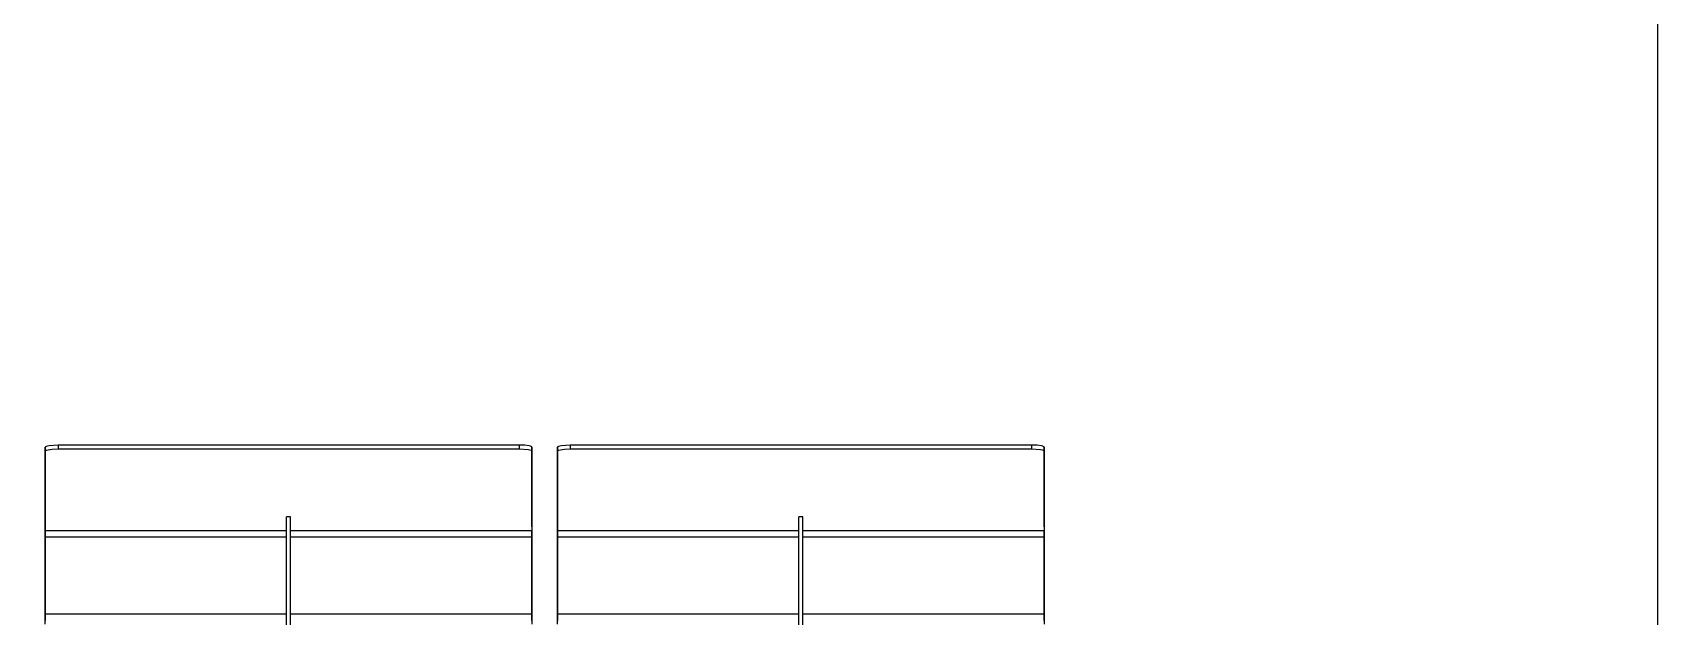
# Model space of a CAD drawing. Header units: millimetres. Extents: x 10366 to 23682, y 24552 to 29690.
# Drawn here: x 17643 to 18912, y 27924 to 28380 of the extents above; entities that cross this region are included whole.
import ezdxf

# ---------------------------------------------------------------- set-up
doc = ezdxf.new("R2010")
doc.units = ezdxf.units.MM
doc.header["$LTSCALE"] = 3
doc.layers.add('DomyÅ›lny', color=7, linetype='Continuous')

msp = doc.modelspace()

# ---------------------------------------------------------------- linework, layer by layer
msp.add_lwpolyline([(15282.8, 24555.1), (15282.8, 29687.3), (18911.6, 29687.3), (18911.6, 24555.1)], close=True)
at = {"layer": 'DomyÅ›lny'}
for p, q in [((17652.7, 27994.3), (17652.7, 28056.4)), ((17652.7, 28056.4), (17652.7, 28053.4)), ((18022.7, 28058.1), (17662.7, 28058.1)), ((17662.7, 28058.1), (17662.7, 28055.1)), ((18022.7, 28058.1), (18022.7, 28055.1)), ((18032.7, 27994.3), (18032.7, 28056.4)), ((18032.7, 28056.4), (18032.7, 28053.4)), ((18052.7, 27994.3), (18052.7, 28056.4)), ((18052.7, 28056.4), (18052.7, 28053.4)), ((18422.7, 28058.1), (18062.7, 28058.1)), ((18062.7, 28058.1), (18062.7, 28055.1)), ((18422.7, 28058.1), (18422.7, 28055.1)), ((18432.7, 27994.3), (18432.7, 28056.4)), ((18432.7, 28056.4), (18432.7, 28053.4)), ((17652.7, 28053.4), (17652.7, 27991.4)), ((17662.7, 28055.1), (18022.7, 28055.1)), ((18032.7, 28053.4), (18032.7, 27991.4)), ((18052.7, 28053.4), (18052.7, 27991.4)), ((18062.7, 28055.1), (18422.7, 28055.1)), ((18432.7, 28053.4), (18432.7, 27991.4)), ((17844.2, 28002), (17841.2, 28002)), ((17841.2, 27911.6), (17841.2, 28002)), ((17841.2, 27992.6), (17841.2, 28002)), ((17844.2, 27911.6), (17844.2, 28002)), ((17844.2, 27992.6), (17844.2, 28002)), ((18244.2, 28002), (18241.2, 28002)), ((18241.2, 27911.6), (18241.2, 28002)), ((18241.2, 27992.6), (18241.2, 28002)), ((18244.2, 27911.6), (18244.2, 28002)), ((18244.2, 27992.6), (18244.2, 28002)), ((17652.7, 27991.4), (17841.2, 27991.4)), ((17652.7, 27926.3), (17652.7, 27986.4)), ((17652.7, 27986.4), (17652.7, 27926.3)), ((17652.7, 27986.4), (17841.2, 27986.4)), ((17844.2, 27991.4), (18032.7, 27991.4)), ((17844.2, 27986.4), (18032.7, 27986.4)), ((18032.7, 27926.3), (18032.7, 27986.4)), ((18032.7, 27986.4), (18032.7, 27926.3)), ((18052.7, 27991.4), (18241.2, 27991.4)), ((18052.7, 27926.3), (18052.7, 27986.4)), ((18052.7, 27986.4), (18052.7, 27926.3)), ((18052.7, 27986.4), (18241.2, 27986.4)), ((18244.2, 27991.4), (18432.7, 27991.4)), ((18244.2, 27986.4), (18432.7, 27986.4)), ((18432.7, 27926.3), (18432.7, 27986.4)), ((18432.7, 27986.4), (18432.7, 27926.3)), ((17652.7, 27926.3), (17841.2, 27926.3)), ((17844.2, 27926.3), (18032.7, 27926.3)), ((18052.7, 27926.3), (18241.2, 27926.3)), ((18244.2, 27926.3), (18432.7, 27926.3))]:
    msp.add_line(p, q, dxfattribs=at)
for points in [[(17662.7, 28058.1, 0), (17655.7, 28057.6, 0), (17654.4, 28057.3, 0), (17653.4, 28057, 0), (17653.1, 28056.8, 0), (17653, 28056.8, 0), (17652.9, 28056.7, 0), (17652.8, 28056.6, 0), (17652.8, 28056.6, 0), (17652.8, 28056.5, 0), (17652.8, 28056.5, 0), (17652.7, 28056.5, 0), (17652.7, 28056.4, 0), (17652.7, 28056.4, 0)], [(18032.7, 28056.4, 0), (18032.7, 28056.4, 0), (18032.7, 28056.5, 0), (18032.7, 28056.5, 0), (18032.7, 28056.5, 0), (18032.7, 28056.6, 0), (18032.6, 28056.6, 0), (18032.6, 28056.7, 0), (18032.5, 28056.8, 0), (18032.3, 28056.8, 0), (18032, 28057, 0), (18031.6, 28057.2, 0), (18030.5, 28057.4, 0), (18027.3, 28057.9, 0), (18022.7, 28058.1, 0)], [(18062.7, 28058.1, 0), (18055.7, 28057.6, 0), (18054.4, 28057.3, 0), (18053.4, 28057, 0), (18053.1, 28056.8, 0), (18053, 28056.8, 0), (18052.9, 28056.7, 0), (18052.8, 28056.6, 0), (18052.8, 28056.6, 0), (18052.8, 28056.5, 0), (18052.8, 28056.5, 0), (18052.7, 28056.5, 0), (18052.7, 28056.4, 0), (18052.7, 28056.4, 0)], [(18432.7, 28056.4, 0), (18432.7, 28056.4, 0), (18432.7, 28056.5, 0), (18432.7, 28056.5, 0), (18432.7, 28056.5, 0), (18432.7, 28056.6, 0), (18432.6, 28056.6, 0), (18432.6, 28056.7, 0), (18432.5, 28056.8, 0), (18432.3, 28056.8, 0), (18432, 28057, 0), (18431.6, 28057.2, 0), (18430.5, 28057.4, 0), (18427.3, 28057.9, 0), (18422.7, 28058.1, 0)], [(17652.7, 28053.4, 0), (17652.7, 28053.5, 0), (17652.7, 28053.5, 0), (17652.8, 28053.5, 0), (17652.8, 28053.6, 0), (17652.8, 28053.6, 0), (17652.8, 28053.7, 0), (17652.9, 28053.7, 0), (17653, 28053.8, 0), (17653.1, 28053.9, 0), (17653.4, 28054, 0), (17653.8, 28054.2, 0), (17655, 28054.5, 0), (17658.1, 28054.9, 0), (17662.7, 28055.1, 0)], [(18022.7, 28055.1, 0), (18029.8, 28054.6, 0), (18031.1, 28054.3, 0), (18032, 28054, 0), (18032.3, 28053.9, 0), (18032.5, 28053.8, 0), (18032.6, 28053.7, 0), (18032.6, 28053.7, 0), (18032.7, 28053.6, 0), (18032.7, 28053.6, 0), (18032.7, 28053.5, 0), (18032.7, 28053.5, 0), (18032.7, 28053.5, 0), (18032.7, 28053.4, 0)], [(18052.7, 28053.4, 0), (18052.7, 28053.5, 0), (18052.7, 28053.5, 0), (18052.8, 28053.5, 0), (18052.8, 28053.6, 0), (18052.8, 28053.6, 0), (18052.8, 28053.7, 0), (18052.9, 28053.7, 0), (18053, 28053.8, 0), (18053.1, 28053.9, 0), (18053.4, 28054, 0), (18053.8, 28054.2, 0), (18055, 28054.5, 0), (18058.1, 28054.9, 0), (18062.7, 28055.1, 0)], [(18422.7, 28055.1, 0), (18429.8, 28054.6, 0), (18431.1, 28054.3, 0), (18432, 28054, 0), (18432.3, 28053.9, 0), (18432.5, 28053.8, 0), (18432.6, 28053.7, 0), (18432.6, 28053.7, 0), (18432.7, 28053.6, 0), (18432.7, 28053.6, 0), (18432.7, 28053.5, 0), (18432.7, 28053.5, 0), (18432.7, 28053.5, 0), (18432.7, 28053.4, 0)], [(17652.7, 27986.4, 0), (17652.7, 27994.3, 0)], [(18032.7, 27994.3, 0), (18032.7, 27994, 0), (18032.7, 27992.6, 0), (18032.7, 27986.4, 0)], [(18052.7, 27986.4, 0), (18052.7, 27994.3, 0)], [(18432.7, 27994.3, 0), (18432.7, 27994, 0), (18432.7, 27992.6, 0), (18432.7, 27986.4, 0)], [(17652.7, 27991.4, 0), (17652.7, 27991.2, 0), (17652.7, 27990.3, 0), (17652.7, 27986.4, 0)], [(18032.7, 27986.4, 0), (18032.7, 27991.4, 0)], [(18052.7, 27991.4, 0), (18052.7, 27991.2, 0), (18052.7, 27990.3, 0), (18052.7, 27986.4, 0)], [(18432.7, 27986.4, 0), (18432.7, 27991.4, 0)], [(17652.7, 27918.3, 0), (17652.7, 27918.7, 0), (17652.7, 27920.1, 0), (17652.7, 27926.3, 0)], [(17652.7, 27926.3, 0), (17652.7, 27921.3, 0)], [(18032.7, 27926.3, 0), (18032.7, 27918.3, 0)], [(18032.7, 27921.3, 0), (18032.7, 27921.5, 0), (18032.7, 27922.4, 0), (18032.7, 27926.3, 0)], [(18052.7, 27918.3, 0), (18052.7, 27918.7, 0), (18052.7, 27920.1, 0), (18052.7, 27926.3, 0)], [(18052.7, 27926.3, 0), (18052.7, 27921.3, 0)], [(18432.7, 27926.3, 0), (18432.7, 27918.3, 0)], [(18432.7, 27921.3, 0), (18432.7, 27921.5, 0), (18432.7, 27922.4, 0), (18432.7, 27926.3, 0)]]:
    msp.add_polyline3d(points, dxfattribs=at)

doc.saveas('drawing.dxf')
